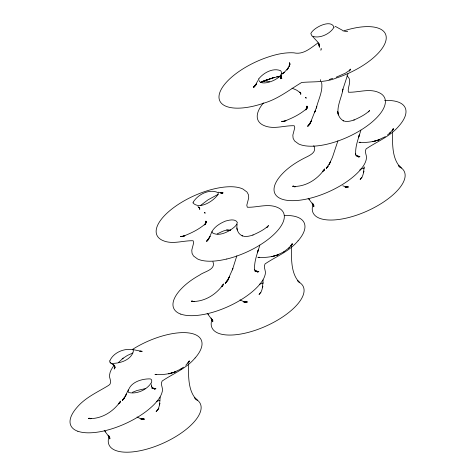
<?xml version="1.0" encoding="UTF-8"?>
<svg xmlns="http://www.w3.org/2000/svg" width="476" height="476" viewBox="0 0 476 476"><rect width="100%" height="100%" fill="white"/><g stroke="black" fill="none" stroke-linecap="round" stroke-linejoin="round"><path stroke-width="0.71" d="M160.204 397.049L159.508 404.915L159.882 403.315L158.954 407.057L158.068 409.217L156.104 411.621L158.865 408.676M263.139 279.906L262.443 287.772L262.817 286.171L261.889 289.914L261.003 292.074L259.039 294.477L260.86 292.371M364.134 166.82L363.515 172.752L363.89 171.152L362.956 174.894L362.069 177.054L360.112 179.458L361.933 177.352M324.317 170.206L324.4 169.176L323.716 170.872M237.119 224.226C236.144 228.789 237.821 234.067 242.439 235.894L242.01 235.769C245.634 237.209 249.579 236.197 253.107 234.948M188.383 363.932C188.663 375.969 187.669 390.76 196.814 399.953L194.44 397.609L197.403 400.173M291.318 246.794C291.598 258.825 290.604 273.623 299.749 282.809L297.375 280.465L300.338 283.03A50.069 20.682 -24.2 0 1 262.681 327.53A50.069 20.682 -24.2 0 1 211.975 319.515M392.385 131.775C392.664 143.806 391.671 158.603 400.822 167.79L398.448 165.446L401.405 168.01M151.094 383.126C151.963 381.776 152.255 379.455 150.309 378.896C141.878 378.616 130.073 382.174 128.109 391.439L128.716 392.539C136.796 394.342 146.489 390.022 151.088 383.138M281.143 75.636L280.739 78.802L281.013 75.214L281.132 77.963M320.866 50.295L321.151 48.588L321.217 49.123M289.753 63.855L289.283 66.479L290.086 63.784L287.004 69.978L288.373 67.889L284.832 71.763L282.113 73.851M319.503 44.232L319.313 47.237L318.926 43.685M392.718 130.418L393.051 129.067L392.545 130.454M342.363 91.225L342.964 89.018C341.78 98.889 331.956 114.085 343.505 120.874L343.077 120.749C346.707 122.189 350.651 121.178 354.174 119.928L353.888 120.059C359.457 117.536 365.157 114.859 369.614 110.575L368.442 111.902M114.924 367.668L114.573 368.959L114.823 366.966L114.24 365.175M259.813 245.122C257.605 253.113 253.904 261.241 254.672 269.636M360.885 130.103C358.672 138.088 354.971 146.221 355.739 154.617L355.316 153.891L356.292 155.515L359.148 157.157L356.982 156.14M236.834 255.832L232.371 269.91L232.877 268.547L228.087 279.448L229.45 276.913L225.326 283.321L227.385 280.656L225.166 283.184L228.296 279.882M337.906 140.813L332.468 157.27L329.16 164.428L330.517 161.894L326.393 168.302L328.041 166.166M309.674 124.266L307.686 126.396L310.632 122.201L316.808 106.612L316.308 108.094C318.271 99.597 323.198 91.106 321.58 82.235M342.893 89.292L347.986 73.804M258.111 250.376L257.575 252.078L258.343 249.68M359.184 135.357L358.648 137.058L359.41 134.66M319.337 44.732L319.009 45.738L319.491 44.583M188.544 362.617L189.043 361.224M291.223 246.169L291.978 244.087M211.975 231.544L209.559 237.221L206.614 241.415L208.607 239.285M120.398 401.333L119.482 403.6L120.565 401.06L118.518 403.934L119.512 402.625C112.407 412.305 101.144 418.999 88.911 418.624L91.541 418.577L88.482 418.398L89.94 418.66M222.417 286.463L223.327 284.196M188.532 362.724L189.258 360.957L187.96 363.099L189.365 361.076L185.777 365.306M291.711 244.991L292.193 243.813L290.895 245.955L292.3 243.932L288.712 248.163M392.777 129.972L393.265 128.794L392.289 130.4M222.685 285.826L223.5 283.916L221.453 286.796L222.447 285.481C215.342 295.168 204.073 301.861 191.846 301.486L194.476 301.433L191.417 301.254L192.875 301.522M323.757 170.807L324.567 168.897L322.52 171.771L323.519 170.462C316.415 180.148 305.146 186.842 292.913 186.467L295.548 186.413L292.484 186.235M115.008 367.002L114.204 368.87L115.097 367.091M128.258 389.915L125.152 396.585L126.515 394.057L122.391 400.459L124.45 397.799L122.231 400.328L124.914 397.466M257.819 80.652L255.148 85.71L256.689 83.663L253.72 87.429L256.499 84.24L253.416 87.054L255.1 85.817M314.565 112.622L315.659 110.248L315.082 111.503M349.164 71.239L350.645 69.085L349.348 70.561L350.068 69.978L345.457 73.137L336.151 77.219M208.696 238.714L210.053 236.435M309.763 123.695L311.465 120.844L309.573 124.004M208.506 239.023L210.017 236.495M392.319 130.43L393.366 128.913L389.779 133.143L390.498 132.447L387.47 135.011M113.972 365.508C111.438 368.888 108.968 372.988 109.653 377.391C110.361 379.913 111.664 383.567 108.831 385.262C97.824 392.069 85.436 397.335 76.922 407.492A50.194 20.736 -24.2 0 0 77.844 431.274M360.023 170.265C363.105 166.612 366.33 162.411 366.49 157.425C366.502 154.569 364.313 151.606 366.127 148.899C377.182 141.378 390.338 136.445 399.078 125.819A50.158 20.718 -24.2 0 0 384.644 100.525M267.661 226.552L266.982 227.361L268.547 225.594C264.085 229.878 258.391 232.556 252.815 235.079M118.554 362.462L123.117 358.154L122.165 358.868L127.384 355.447L132.917 352.972M328.012 166.142L326.233 168.165L328.023 166.201M298.012 240.838C289.271 251.465 276.11 256.397 265.055 263.918C262.996 267.155 266.185 270.612 265.293 274.057C264.472 278.377 261.746 282.012 258.95 285.285A50.188 20.73 -24.2 0 1 213.635 312.024A50.057 20.676 -24.2 0 1 180.809 314.112M195.077 357.976C186.336 368.602 173.175 373.535 162.12 381.062C160.067 384.299 163.25 387.756 162.358 391.195C161.537 395.52 158.811 399.156 156.015 402.428A50.188 20.73 -24.2 0 1 110.7 429.168A50.057 20.676 -24.2 0 1 77.874 431.25M310.173 123.736L307.912 125.967L309.097 124.825M208.649 239.202L206.84 240.987L208.024 239.845M200.485 205.501L207.952 199.878L218.032 194.392M289.426 247.466L283.363 252.191M180.428 369.334L183.468 367.175M230.449 230.021C233.133 228.022 236.673 225.993 237.381 222.447C235.162 218.43 228.962 220.114 225.41 221.12C220.269 223.244 215.033 226.38 212.1 231.253L212.26 232.758C217.966 236.274 225.225 233.186 230.438 230.033M282.185 73.857L284.63 72.215L281.292 74.22M318.325 42.733C310.935 47.677 303.605 55.067 293.847 52.83C283.428 52.223 273.17 55.079 263.496 58.679A50.153 20.718 -24.2 0 0 218.978 97.146A50.153 20.718 -24.2 0 0 264.085 103.072C278.067 98.99 289.438 89.768 301.707 82.467C313.244 81.444 325.221 82.669 336.276 78.034A50.117 20.706 -24.2 0 0 384.798 43.81A50.117 20.706 -24.2 0 0 358.928 27.281A50.379 20.813 -24.2 0 0 352.496 28.5A50.557 20.884 -24.2 0 0 343.101 31.083M385.393 136.624L377.867 140.188L372.762 141.705L379.83 139.522C373.226 141.991 365.979 142.859 358.969 142.276L360.552 142.449L360.07 142.14M284.321 251.643L276.8 255.207L271.689 256.725L278.763 254.541C272.159 257.01 264.912 257.879 257.897 257.296L259.485 257.468L259.003 257.159M181.386 368.787L173.865 372.351L168.754 373.868L175.828 371.685C169.224 374.148 161.977 375.023 154.962 374.439L156.55 374.612L156.069 374.303M217.199 233.912C221.405 231.919 225.874 229.17 230.711 230.104M260.741 82.467L268.19 79.474M132.393 392.319L137.076 390.493L145.18 388.654M260.67 82.354L274.307 77.38M260.723 82.336L264.668 80.771M270.398 78.766L265.858 80.254L274.265 77.392M329.148 79.522L332.742 78.32M271.903 78.237L277.389 76.809M264.959 80.414L266.381 80.087M221.965 193.054L223.167 192.834M345.582 186.967L347.682 186.77L345.659 186.955M244.509 301.986L246.61 301.79L243.914 302.034M141.574 419.13L143.675 418.928L141.652 419.112M284.446 121.267L283.19 121.338L285.981 120.69L284.66 121.047C292.502 118.066 300.255 114.252 306.586 108.671L305.348 109.938L306.996 107.844L306.163 109.789L307.127 107.249L306.955 106.053L307.24 107.772M139.771 351.419L142.157 351.294L139.986 351.199L141.83 351.365L132.941 349.604M284.356 121.255L281.506 121.344L284.636 121.541M279.46 76.701L276.8 76.755L279.489 76.826M344.981 187.014L348.61 186.955L345.433 186.901M244.64 302.022L247.544 301.974L243.724 301.915L245.806 302.087L243.569 301.6L239.999 299.844M143.157 419.142L144.609 419.112L140.789 419.053L142.871 419.231L140.634 418.743L137.064 416.982M222.822 192.988L220.483 192.982L222.613 193.131L218.335 192.203M181.915 236.382L180.434 236.364L183.998 236.251L182.118 236.358L184.914 235.709L183.587 236.066C191.429 233.085 199.182 229.271 205.513 223.69L204.275 224.958L205.929 222.863L205.37 224.16L206.054 222.268L205.882 221.072L206.167 222.792M347.712 31.648L344.386 31.178M254.773 271.005L258.89 271.558L255.374 270.904L258.075 272.177L255.219 270.535L254.571 269.452M151.838 388.148L155.955 388.696L152.439 388.041L155.14 389.314L152.29 387.678L151.636 386.589M263.163 80.807L269.493 81.503M345.487 186.955L346.873 187.068L342.744 185.783M357.155 156.027L359.957 156.539L355.786 155.694M255.374 270.904L256.088 271.046L254.72 270.713M152.439 388.041L153.153 388.19L151.784 387.857M193.637 301.623L191.536 301.135L192.744 301.57M90.006 418.6L88.601 418.273L89.809 418.713M226.653 229.866L228.551 230.408M292.044 88.167L296.679 90.16L300.814 93.076L299.868 92.124L300.897 94.117L300.386 92.522L300.54 94.278M305.884 97.854L306.258 98.104L305.538 97.526L305.997 97.901M204.817 212.873L205.186 213.123L204.472 212.546L204.93 212.921M342.994 30.583L335.217 26.323M295.007 186.907L293.168 186.003L294.9 186.919M193.321 301.623L192.096 301.022L193.25 301.635M90.392 418.767L89.167 418.16L90.315 418.773M110.277 362.575L114.787 366.092L113.121 364.247L114.799 366.675M197.945 206.578L199.747 208.095L198.795 207.143L199.825 209.142L199.313 207.542L199.468 209.297M206.441 222.357L205.519 221.501L206.281 222.554M312.845 36.706L317.76 42.049L319.301 45.375L318.819 43.262M308.258 198.438L309.537 199.712L308.186 198.266M207.185 313.458L208.464 314.731M104.25 430.601L105.529 431.875M346.939 75.874C352.912 80.123 347.141 87.037 348.39 92.225C358.958 92.606 370.465 87.655 380.443 93.35A50.123 20.706 -24.2 0 1 375.272 119.143A50.123 20.706 -24.2 0 1 327.857 144.014A50.075 20.688 -24.2 0 1 307.115 146.037A50.468 20.849 -24.2 0 1 298.66 143.972L294.555 140.95L293.109 138.272L292.841 135.136L294.757 127.741L294.233 125.741C284.166 125.331 273.599 129.835 263.817 125.468A50.123 20.706 -24.2 0 1 263.49 102.923M309.216 199.48L314.053 206.156L312.232 203.032L313.779 206.804L313.303 204.912M208.149 314.499L212.986 321.175L211.165 318.051L212.712 321.824L212.236 319.932M105.214 431.637L110.051 438.319L108.23 435.189L109.777 438.961L109.301 437.075M281.042 77.493L281.857 78.558L281.179 77.404M306.592 106.481L307.353 107.534M151.314 386.048L151.737 386.78L151.398 384.566M307.401 107.451L306.728 106.243L307.335 108.349M206.328 222.47L205.656 221.263L206.06 222.667M212.927 261.699C216.158 269.886 204.109 271.475 199.492 275.152C192.233 279.186 185.378 284.113 179.857 290.354A50.194 20.736 -24.2 0 0 180.779 314.13M313.767 145.715C317.611 152.891 308.472 155.854 303.646 158.46C295.251 162.834 287.224 168.201 280.923 175.335A50.194 20.736 -24.2 0 0 281.851 199.111A50.057 20.676 -24.2 0 0 314.707 196.987A50.188 20.73 -24.2 0 0 360.005 170.265M338.281 114.996L337.674 111.58L338.037 113.627M236.846 227.968L237.215 230.015M320.336 79.647L320.538 81.039M289.676 64.379L289.462 62.63L289.67 64.682M398.906 166.517A50.069 20.682 -24.2 0 1 365.967 211.564A50.069 20.682 -24.2 0 1 313.262 203.889M359.892 169.444A50.069 20.682 -24.2 0 1 364.568 167.933M226.802 258.998A50.075 20.688 -24.2 0 1 206.043 261.056A50.468 20.849 -24.2 0 1 197.588 258.992L193.488 255.969L192.042 253.291L191.774 250.156L193.684 242.766L193.161 240.761C183.099 240.35 172.532 244.854 162.744 240.487A50.123 20.706 -24.2 0 1 172.175 208.762A50.123 20.706 -24.2 0 1 231.913 186.747A50.462 20.849 -24.2 0 1 242.891 189.014L246.99 192.036L248.442 194.714L248.71 197.849L246.794 205.239L247.318 207.244C257.891 207.625 269.398 202.675 279.376 208.369A50.123 20.706 -24.2 0 1 274.2 234.162A50.123 20.706 -24.2 0 1 226.784 259.033M259.491 284.231A50.069 20.682 -24.2 0 1 263.502 282.952M284.267 215.515A50.158 20.718 -24.2 0 1 298.059 240.832M195.975 399.233A50.069 20.682 -24.2 0 1 160.852 444.203A50.069 20.682 -24.2 0 1 109.26 436.052M156.556 401.375A50.069 20.682 -24.2 0 1 159.9 400.292M132.495 349.414A50.158 20.718 -24.2 0 1 188.966 332.968A50.158 20.718 -24.2 0 1 195.124 357.976M258.7 78.974C258.647 88.994 286.338 77.659 280.703 70.763C273.141 67.431 263.276 72.888 258.7 78.974M109.795 360.945L109.95 362.456L111.223 363.378C119.678 363.712 131.495 360.1 133.464 350.824L132.858 349.729C124.355 347.962 113.228 352.591 109.795 360.945M333.991 27.174C330.582 33.748 319.194 39.3 311.976 35.98L310.822 33.623C313.166 27.804 330.844 18.695 333.991 27.174M193.167 202.229L193 202.954C199.759 210.089 214.039 200.801 218.252 194.166L218.085 192.667C209.416 188.454 197.808 194.482 193.167 202.229"/></g></svg>
